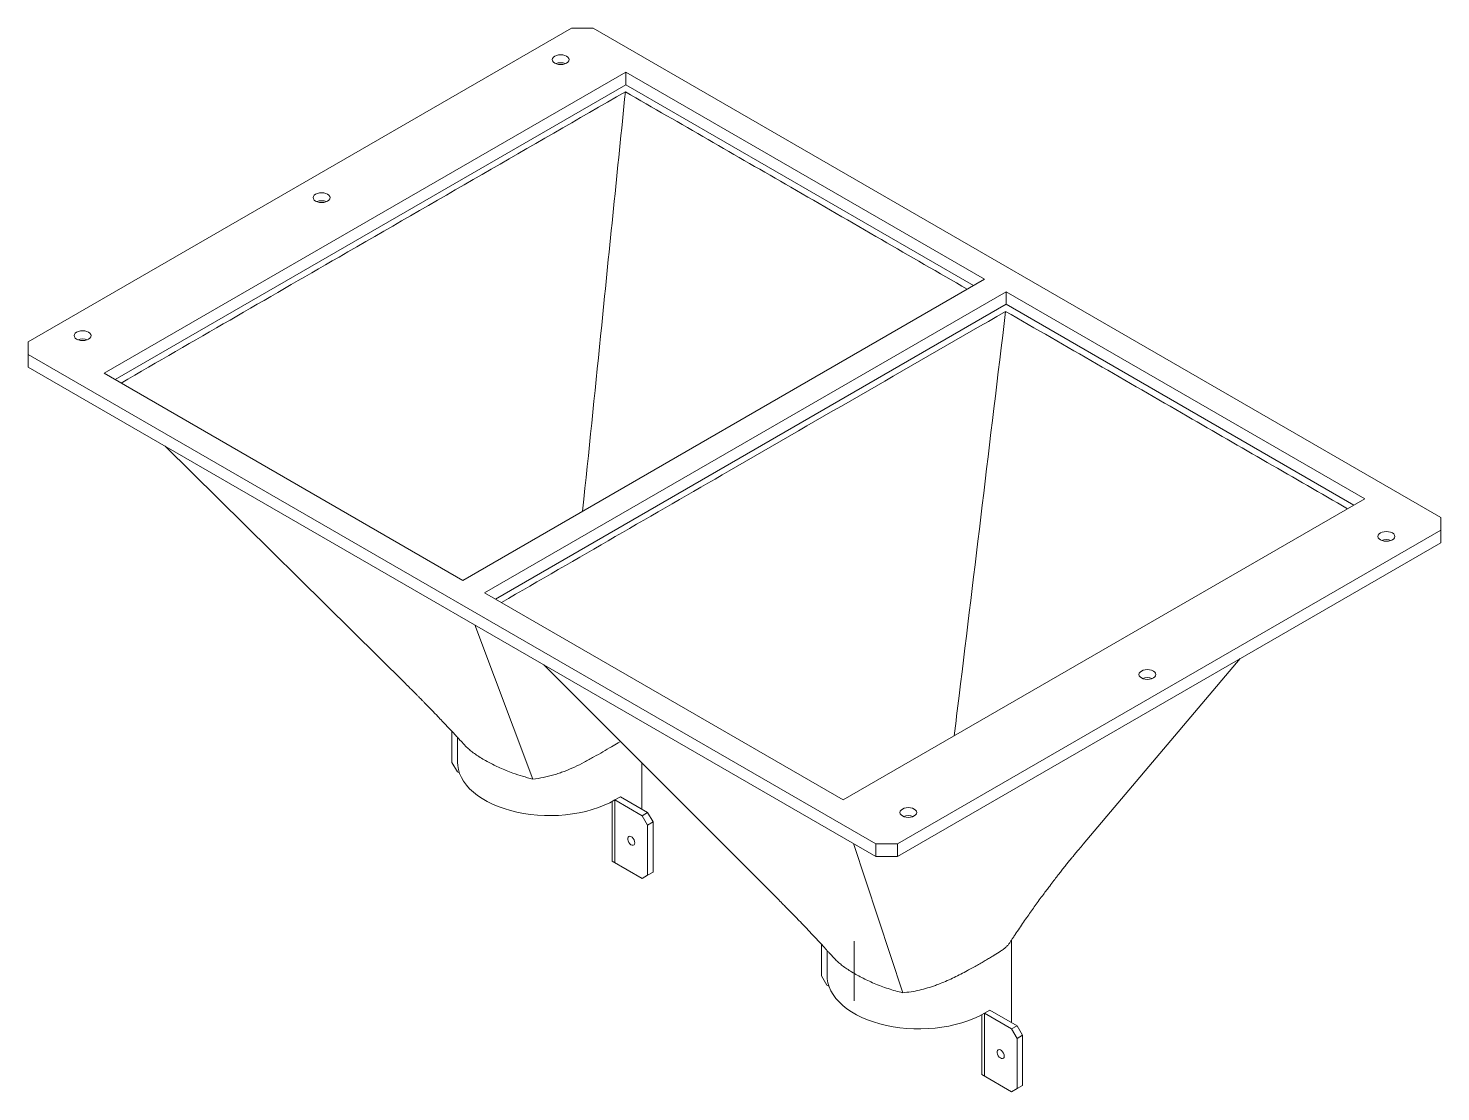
# Paper-space layout '_Isometric' of a CAD drawing. Header units: millimetres. Extents: x -460 to 460, y -418 to 273.
import ezdxf

# ---------------------------------------------------------------- set-up
doc = ezdxf.new("R2010")
doc.units = ezdxf.units.MM

psp = doc.layouts.new('_Isometric')

# ---------------------------------------------------------------- linework, layer by layer
at = {"color": 7, "linetype": 'Continuous', "lineweight": 15}
for p, q in [((-459.62, 69.4), (-106.07, 273.5)), ((-91.92, 273.5), (-106.07, 273.5)), ((459.62, -44.9), (-91.92, 273.5)), ((-70.71, 244.92), (-410.12, 48.99)), ((162.63, 110.22), (-70.71, 244.92)), ((-70.71, 244.92), (-70.71, 236.76)), ((-70.71, 236.76), (-403.05, 44.9)), ((155.56, 106.13), (-70.71, 236.76)), ((-176.78, -85.72), (162.63, 110.22)), ((176.78, 102.05), (-162.63, -93.89)), ((410.12, -32.65), (176.78, 102.05)), ((176.78, 102.05), (176.78, 93.89)), ((176.78, 93.89), (-155.56, -97.97)), ((403.05, -36.74), (176.78, 93.89)), ((-459.62, 69.4), (-459.62, 53.07)), ((-459.62, 61.23), (91.92, -257.17)), ((-459.62, 53.07), (91.92, -265.33)), ((-410.12, 48.99), (-176.78, -85.72)), ((-370.41, 1.57), (-214.21, -152.83)), ((70.71, -228.59), (410.12, -32.65)), ((459.62, -61.23), (459.62, -44.9)), ((459.62, -53.07), (106.07, -257.17)), ((106.07, -265.33), (459.62, -61.23)), ((-162.63, -93.89), (70.71, -228.59)), ((-168.95, -114.73), (-131.3, -214.98)), ((226.93, -257.38), (329.14, -136.55)), ((-124.09, -140.63), (28.77, -293.63)), ((-183.85, -184.02), (-183.85, -204.16)), ((-180.21, -187.93), (-180.21, -204.15)), ((-75.61, -191.39), (-74.19, -190.58)), ((-183.85, -204.16), (-180.31, -210.28)), ((-180.31, -210.28), (-179.01, -211.03)), ((-60.21, -234.71), (-60.21, -204.57)), ((-79.55, -268.45), (-79.55, -229.62)), ((-74.25, -226.6), (-77.78, -228.64)), ((-77.78, -269.47), (-77.78, -228.64)), ((-60.1, -238.85), (-77.78, -228.64)), ((-56.57, -236.81), (-74.25, -226.6)), ((-60.1, -238.85), (-56.57, -236.81)), ((-56.57, -244.97), (-60.1, -238.85)), ((-56.57, -236.81), (-53.03, -242.93)), ((-53.03, -242.93), (-56.57, -244.97)), ((-56.57, -277.63), (-56.57, -244.97)), ((-53.03, -275.59), (-53.03, -242.93)), ((77.37, -256.93), (109.45, -354.06)), ((91.92, -265.33), (91.92, -257.17)), ((91.92, -257.17), (106.07, -257.17)), ((106.07, -257.17), (106.07, -265.33)), ((106.07, -265.33), (91.92, -265.33)), ((-79.55, -268.45), (-60.1, -279.68)), ((-56.57, -277.63), (-53.03, -275.59)), ((-53.03, -275.59), (-56.57, -277.63)), ((-60.1, -279.68), (-56.57, -277.63)), ((-56.57, -277.63), (-60.1, -279.68)), ((77.78, -359.28), (77.78, -320.54)), ((180.21, -373.5), (180.21, -319.87)), ((56.57, -322.53), (56.57, -342.95)), ((60.21, -326.48), (60.21, -342.94)), ((56.57, -342.95), (60.1, -349.07)), ((60.1, -349.07), (61.4, -349.82)), ((166.17, -365.39), (162.63, -367.43)), ((162.63, -408.26), (162.63, -367.43)), ((180.31, -377.64), (162.63, -367.43)), ((183.85, -375.6), (166.17, -365.39)), ((160.87, -407.24), (160.87, -368.41)), ((180.31, -377.64), (183.85, -375.6)), ((183.85, -375.6), (187.38, -381.72)), ((183.85, -383.76), (180.31, -377.64)), ((187.38, -381.72), (183.85, -383.76)), ((183.85, -416.42), (183.85, -383.76)), ((187.38, -414.38), (187.38, -381.72)), ((160.87, -407.24), (180.31, -418.46)), ((180.31, -418.46), (183.85, -416.42)), ((183.85, -416.42), (180.31, -418.46)), ((183.85, -416.42), (187.38, -414.38)), ((187.38, -414.38), (183.85, -416.42))]:
    psp.add_line(p, q, dxfattribs=at)
at = {"color": 7, "linetype": 'Continuous', "lineweight": 15, "flags": 128}
for points in [[(-117.03, 250.84), (-115.89, 250.34), (-114.56, 250.02), (-113.14, 249.91), (-111.71, 250.02), (-110.39, 250.34), (-109.25, 250.84), (-108.37, 251.5), (-107.82, 252.27), (-107.64, 253.09), (-107.82, 253.91), (-108.37, 254.68), (-109.25, 255.33), (-110.39, 255.84), (-111.71, 256.15), (-113.14, 256.26), (-114.56, 256.15), (-115.89, 255.84), (-117.03, 255.33), (-117.9, 254.68), (-118.45, 253.91), (-118.64, 253.09), (-118.45, 252.27), (-117.9, 251.5), (-117.03, 250.84)], [(-272.59, 161.04), (-271.45, 160.53), (-270.12, 160.22), (-268.7, 160.11), (-267.28, 160.22), (-265.95, 160.53), (-264.81, 161.04), (-263.94, 161.7), (-263.39, 162.46), (-263.2, 163.28), (-263.39, 164.1), (-263.94, 164.87), (-264.81, 165.53), (-265.95, 166.03), (-267.28, 166.35), (-268.7, 166.46), (-270.12, 166.35), (-271.45, 166.03), (-272.59, 165.53), (-273.46, 164.87), (-274.01, 164.1), (-274.2, 163.28), (-274.01, 162.46), (-273.46, 161.7), (-272.59, 161.04)], [(-428.15, 71.23), (-427.01, 70.73), (-425.69, 70.41), (-424.26, 70.3), (-422.84, 70.41), (-421.51, 70.73), (-420.37, 71.23), (-419.5, 71.89), (-418.95, 72.66), (-418.76, 73.48), (-418.95, 74.3), (-419.5, 75.07), (-420.37, 75.72), (-421.51, 76.23), (-422.84, 76.54), (-424.26, 76.65), (-425.69, 76.54), (-427.01, 76.23), (-428.15, 75.72), (-429.03, 75.07), (-429.58, 74.3), (-429.76, 73.48), (-429.58, 72.66), (-429.03, 71.89), (-428.15, 71.23)], [(420.37, -59.39), (421.51, -59.9), (422.84, -60.21), (424.26, -60.32), (425.69, -60.21), (427.01, -59.9), (428.15, -59.39), (429.03, -58.73), (429.58, -57.97), (429.76, -57.15), (429.58, -56.33), (429.03, -55.56), (428.15, -54.9), (427.01, -54.4), (425.69, -54.08), (424.26, -53.97), (422.84, -54.08), (421.51, -54.4), (420.37, -54.9), (419.5, -55.56), (418.95, -56.33), (418.76, -57.15), (418.95, -57.97), (419.5, -58.73), (420.37, -59.39)], [(264.81, -149.2), (265.95, -149.7), (267.28, -150.02), (268.7, -150.13), (270.12, -150.02), (271.45, -149.7), (272.59, -149.2), (273.46, -148.54), (274.01, -147.77), (274.2, -146.95), (274.01, -146.13), (273.46, -145.36), (272.59, -144.71), (271.45, -144.2), (270.12, -143.89), (268.7, -143.78), (267.28, -143.89), (265.95, -144.2), (264.81, -144.71), (263.94, -145.36), (263.39, -146.13), (263.2, -146.95), (263.39, -147.77), (263.94, -148.54), (264.81, -149.2)], [(-77.78, -228.64), (-81.15, -230.45), (-84.76, -232.09), (-88.56, -233.58), (-92.56, -234.89), (-96.72, -236.02), (-101.01, -236.97), (-105.42, -237.72), (-109.92, -238.27), (-114.47, -238.63), (-119.06, -238.78), (-123.65, -238.73), (-128.23, -238.48), (-132.76, -238.02), (-137.21, -237.37), (-141.57, -236.52), (-145.8, -235.48), (-149.88, -234.26), (-153.78, -232.86), (-157.49, -231.29), (-160.98, -229.56), (-164.23, -227.69), (-167.22, -225.67), (-169.94, -223.53), (-172.36, -221.28), (-174.48, -218.92), (-176.28, -216.48), (-177.75, -213.97), (-178.88, -211.4), (-179.67, -208.78), (-180.11, -206.14), (-180.21, -204.15)], [(109.25, -239), (110.39, -239.51), (111.71, -239.82), (113.14, -239.93), (114.56, -239.82), (115.89, -239.51), (117.03, -239), (117.9, -238.34), (118.45, -237.58), (118.64, -236.76), (118.45, -235.94), (117.9, -235.17), (117.03, -234.51), (115.89, -234.01), (114.56, -233.69), (113.14, -233.58), (111.71, -233.69), (110.39, -234.01), (109.25, -234.51), (108.37, -235.17), (107.82, -235.94), (107.64, -236.76), (107.82, -237.58), (108.37, -238.34), (109.25, -239)], [(-64.88, -256.51), (-65, -255.57), (-65.36, -254.6), (-65.92, -253.68), (-66.61, -252.93), (-67.36, -252.43), (-68.1, -252.22), (-68.73, -252.33), (-69.2, -252.75), (-69.44, -253.43), (-69.44, -254.31), (-69.2, -255.28), (-68.73, -256.23), (-68.1, -257.08), (-67.36, -257.72), (-66.61, -258.08), (-65.92, -258.13), (-65.36, -257.86), (-65, -257.3), (-64.88, -256.51)], [(162.63, -367.43), (159.26, -369.24), (155.66, -370.88), (151.85, -372.37), (147.86, -373.68), (143.7, -374.81), (139.4, -375.76), (135, -376.51), (130.5, -377.06), (125.95, -377.42), (121.36, -377.57), (116.76, -377.52), (112.19, -377.27), (107.66, -376.81), (103.2, -376.16), (98.85, -375.31), (94.62, -374.27), (90.54, -373.05), (86.64, -371.65), (82.93, -370.08), (79.44, -368.35), (76.19, -366.48), (73.2, -364.46), (70.48, -362.32), (68.06, -360.07), (65.94, -357.71), (64.14, -355.27), (62.67, -352.76), (61.54, -350.19), (60.75, -347.57), (60.31, -344.93), (60.21, -342.94)], [(175.54, -395.3), (175.41, -394.36), (175.05, -393.39), (174.5, -392.47), (173.81, -391.72), (173.05, -391.22), (172.32, -391.01), (171.68, -391.12), (171.22, -391.54), (170.97, -392.22), (170.97, -393.1), (171.22, -394.07), (171.68, -395.02), (172.32, -395.87), (173.05, -396.5), (173.81, -396.87), (174.5, -396.92), (175.05, -396.65), (175.41, -396.09), (175.54, -395.3)]]:
    psp.add_lwpolyline(points, dxfattribs=at)
at = {"color": 7, "linetype": 'Continuous', "lineweight": 15}
for centre, radius, start, end in [((-113.14, 242.36), 8.7, 68.9509, 111.0491), ((-268.7, 152.55), 8.7, 68.9509, 111.0491), ((-424.26, 62.75), 8.7, 68.9509, 111.0491), ((424.26, -67.88), 8.7, 68.9509, 111.0491), ((268.7, -157.68), 8.7, 68.9509, 111.0491), ((-106.08, -143.75), 56.55, 297.38353, 302.61109), ((113.14, -247.49), 8.7, 68.9509, 111.0491)]:
    psp.add_arc(centre, radius, start, end, dxfattribs=at)
for points, knots in [([(-71.01, 232.13), (-102.08, 214.22), (-164.23, 178.4), (-273.65, 115.26), (-351.93, 70), (-399.19, 42.67)], [0, 0, 0, 0, 0.283828, 0.567656, 1, 1, 1, 1]), ([(-98.88, -40.76), (-98.61, -38.14), (-94.36, 2.2), (-85.15, 93.16), (-76.16, 181.51), (-71.01, 232.13)], [0, 0, 0, 0, 0.028747, 0.443555, 1, 1, 1, 1]), ([(151.4, 103.73), (132.81, 114.48), (94.54, 136.6), (20.42, 179.41), (-35.14, 211.45), (-71.01, 232.13)], [0, 0, 0, 0, 0.250959, 0.516539, 1, 1, 1, 1]), ([(176.44, 89.28), (146.45, 72), (86.49, 37.44), (-22.93, -25.7), (-102.31, -71.59), (-151.74, -100.17)], [0, 0, 0, 0, 0.2738676, 0.5477352, 1, 1, 1, 1]), ([(176.44, 89.28), (171.36, 47.22), (161.3, -36.14), (150.24, -128.21), (144.03, -178.19), (142.94, -186.89)], [0, 0, 0, 0, 0.456858, 0.905444, 1, 1, 1, 1]), ([(176.44, 89.28), (196.14, 77.92), (235.55, 55.2), (309.71, 12.41), (364.14, -19.05), (398.89, -39.14)], [0, 0, 0, 0, 0.265529, 0.531057, 1, 1, 1, 1]), ([(-214.21, -152.83), (-213.14, -153.89), (-211.24, -155.78), (-208.74, -158.27), (-206.91, -160.12), (-205.51, -161.52), (-204.34, -162.7), (-203.17, -163.89), (-201.52, -165.57), (-199.3, -167.84), (-196.72, -170.5), (-194.4, -172.9), (-192.03, -175.37), (-189.31, -178.22), (-186.15, -181.57), (-183.26, -184.65), (-180.74, -187.36), (-178.46, -189.83), (-176.69, -191.74), (-175.68, -192.86), (-175.54, -193.01)], [0, 0, 0, 0, 0.0779381, 0.1388593, 0.1831935, 0.2136728, 0.2423084, 0.2707121, 0.301599, 0.3667671, 0.4390701, 0.49857, 0.5453658, 0.6226312, 0.7152845, 0.8053417, 0.8556225, 0.9143719, 0.9887253, 1, 1, 1, 1]), ([(-175.52, -192.98), (-175.3, -193.24), (-174.46, -194.2), (-172.64, -195.83), (-170.06, -197.89), (-167.12, -199.93), (-163.81, -201.99), (-160.25, -203.99), (-156.52, -205.89), (-152.65, -207.7), (-148.54, -209.46), (-143.64, -211.34), (-137.91, -213.28), (-133.51, -214.41), (-131.3, -214.98)], [0, 0, 0, 0, 0.030261, 0.115534, 0.197955, 0.280988, 0.366019, 0.451764, 0.530149, 0.609085, 0.689709, 0.770893, 0.884715, 1, 1, 1, 1]), ([(-75.61, -191.39), (-76.33, -191.83), (-77.06, -192.27), (-78.55, -193.13), (-79.31, -193.55), (-80.07, -193.97)], [0.47729558, 0.47729558, 0.47729558, 0.47729558, 0.5, 0.5, 0.52270442, 0.52270442, 0.52270442, 0.52270442]), ([(-131.3, -214.98), (-129, -214.75), (-126.71, -214.41), (-122.14, -213.51), (-119.86, -212.95), (-116.45, -211.96), (-115.32, -211.6), (-113.05, -210.84), (-111.92, -210.43), (-108.56, -209.15), (-106.37, -208.22), (-102.04, -206.23), (-99.9, -205.17), (-96.74, -203.51), (-95.69, -202.94), (-93.61, -201.8), (-92.58, -201.22), (-89.53, -199.5), (-87.56, -198.35), (-83.73, -196.11), (-81.87, -195.01), (-80.07, -193.97)], [0, 0, 0, 0, 0.125, 0.125, 0.25, 0.25, 0.3125, 0.3125, 0.375, 0.375, 0.5, 0.5, 0.625, 0.625, 0.6875, 0.6875, 0.75, 0.75, 0.875, 0.875, 1, 1, 1, 1]), ([(178.94, -321.81), (178.99, -321.74), (179.41, -321.09), (180.23, -319.84), (181.42, -318.02), (183.15, -315.42), (185.38, -312.1), (188.11, -308.12), (190.73, -304.34), (193.27, -300.74), (195.78, -297.24), (198.35, -293.7), (200.8, -290.36), (203.06, -287.33), (205.34, -284.32), (207.69, -281.24), (209.87, -278.41), (211.79, -275.96), (213.64, -273.61), (215.57, -271.19), (217.16, -269.21), (218.3, -267.81), (219.25, -266.64), (220.47, -265.14), (222.16, -263.09), (224.37, -260.43), (226.02, -258.47), (226.93, -257.38)], [0, 0, 0, 0, 0.003358, 0.029841, 0.057654, 0.086713, 0.149325, 0.20982, 0.269235, 0.322806, 0.374754, 0.430319, 0.485563, 0.528651, 0.570384, 0.625194, 0.671623, 0.702482, 0.739925, 0.782122, 0.816507, 0.833762, 0.848891, 0.872206, 0.904995, 0.947491, 1, 1, 1, 1]), ([(28.77, -293.63), (29.8, -294.67), (31.61, -296.48), (33.93, -298.83), (35.7, -300.63), (37.5, -302.47), (39.53, -304.55), (42.43, -307.54), (45.96, -311.23), (50.25, -315.75), (54.51, -320.29), (57.8, -323.85), (59.91, -326.15), (61.24, -327.62), (62.91, -329.44), (64.16, -330.83), (64.87, -331.61)], [0, 0, 0, 0, 0.079903, 0.139095, 0.180235, 0.219183, 0.282589, 0.346738, 0.458565, 0.569333, 0.702773, 0.818827, 0.852728, 0.88726, 0.936379, 1, 1, 1, 1]), ([(178.91, -321.79), (178.72, -322.09), (178.21, -322.87), (177, -324.11), (175.31, -325.54), (172.8, -327.32), (169.87, -329.15), (166.64, -331.08), (163.98, -332.63), (161.13, -334.27), (158.11, -336), (154.91, -337.8), (151.33, -339.78), (147.36, -341.89), (143, -344.09), (138.47, -346.2), (134.35, -347.93), (130.05, -349.55), (125.56, -351.02), (120.27, -352.41), (114.87, -353.47), (111.26, -353.86), (109.45, -354.06)], [0, 0, 0, 0, 0.03134, 0.082226, 0.134007, 0.186131, 0.269465, 0.311709, 0.354564, 0.396223, 0.438243, 0.480593, 0.523697, 0.575095, 0.626893, 0.679781, 0.733, 0.767347, 0.824412, 0.881886, 0.9407, 1, 1, 1, 1]), ([(109.45, -354.06), (107.86, -353.66), (104.68, -352.87), (99.99, -351.41), (95.37, -349.78), (90.93, -348), (86.7, -346.11), (82.69, -344.15), (78.88, -342.09), (75.43, -340.04), (72.37, -338.03), (69.65, -336.04), (67.27, -334.03), (65.65, -332.54), (65, -331.72), (64.89, -331.59)], [0, 0, 0, 0, 0.0819049, 0.1643424, 0.2484828, 0.3332306, 0.4151438, 0.4976659, 0.5821728, 0.6673903, 0.7452922, 0.8237421, 0.9038696, 0.9845529, 1, 1, 1, 1])]:
    psp.add_open_spline(points, degree=3, knots=knots, dxfattribs=at)

doc.saveas('drawing.dxf')
